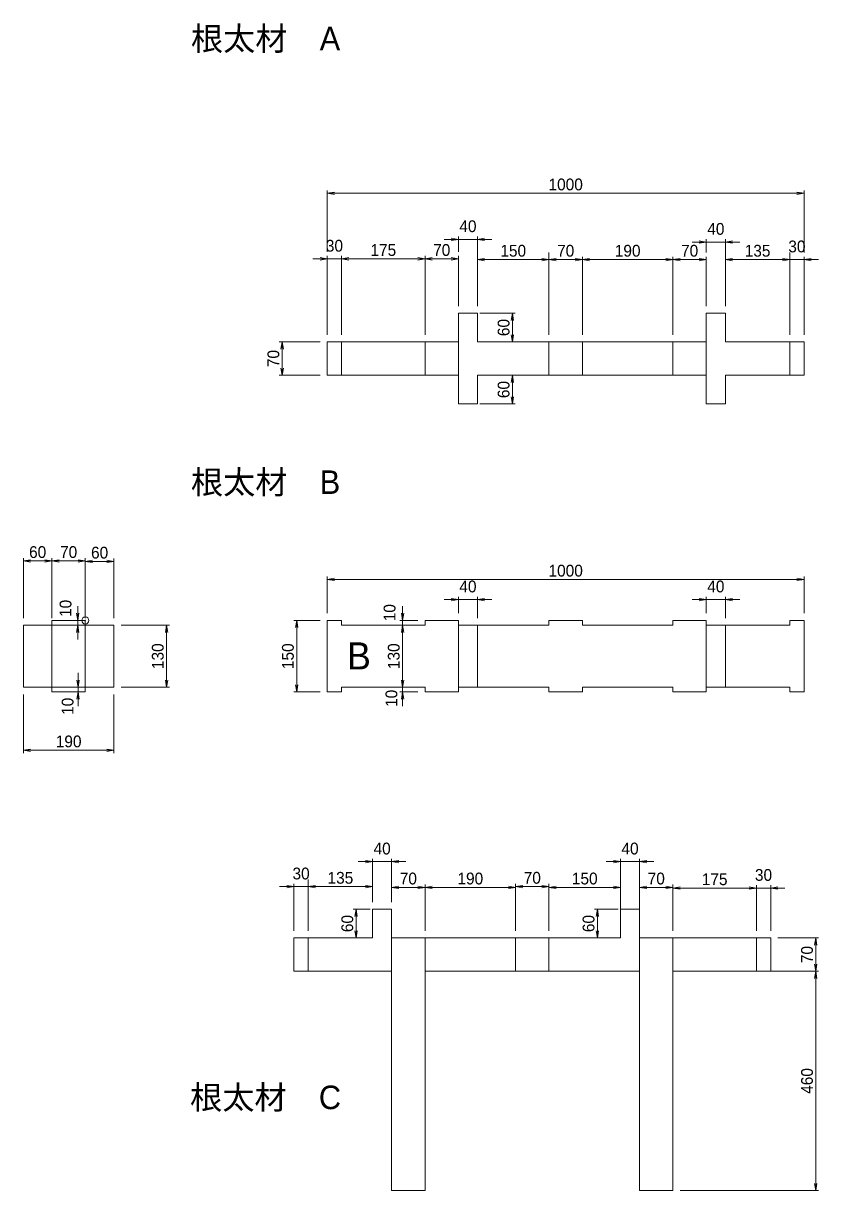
# Model space of a CAD drawing. Units: millimetres at full size, sheet at 1:30. Extents: x 300 to 12300, y 300 to 8610.
# Drawn here: x 5192 to 6861, y 2918 to 5366 of the extents above; entities that cross this region are included whole.
import ezdxf
from ezdxf.enums import TextEntityAlignment as Align

# ---------------------------------------------------------------- set-up
doc = ezdxf.new("R2010")
doc.units = ezdxf.units.MM
doc.header["$LTSCALE"] = 30
doc.header["$PDMODE"] = 32
doc.header["$PDSIZE"] = 15
for name, color, linetype, lineweight in [('寸法', 7, 'Continuous', 13), ('根太材B', 7, 'Continuous', 18), ('根太材C', 7, 'Continuous', 18)]:
    doc.layers.add(name, color=color, linetype=linetype, lineweight=lineweight)
doc.layers.add('文字', color=7, linetype='Continuous')
doc.styles.add('Arial', font='')
doc.styles.add('ＭＳ Ｐゴシック', font='')
doc.styles.get('Arial').set_extended_font_data('Arial')
doc.styles.get('ＭＳ Ｐゴシック').set_extended_font_data('MS PGothic')

# ---------------------------------------------------------------- blocks, each defined once
blk = doc.blocks.new('open_arrow')
at = {"color": 0, "linetype": 'Continuous', "lineweight": -2}
blk.add_lwpolyline([(7.5, 1.25), (0, 0), (7.5, -1.25)], dxfattribs=at)

msp = doc.modelspace()

# ---------------------------------------------------------------- linework, layer by layer
at = {"layer": '寸法'}
for p, q in [((5830.02, 4887.24), (5830.02, 5015.73)), ((5830.02, 5009.73), (6830.02, 5009.73)), ((6830.02, 4885.74), (6830.02, 5015.73)), ((6075.02, 4913.15), (6175.02, 4913.15)), ((6105.02, 4887.24), (6105.02, 4919.15)), ((6145.02, 4773.16), (6145.02, 4919.15)), ((6595.02, 4907.56), (6695.02, 4907.56)), ((6625.02, 4885.74), (6625.02, 4913.56)), ((6665.02, 4773.16), (6665.02, 4913.56)), ((5800.02, 4872.24), (5890.02, 4872.24)), ((5830.02, 4713.16), (5830.02, 4878.24)), ((5860.02, 4713.16), (5860.02, 4878.24)), ((5860.02, 4713.16), (5860.02, 4878.24)), ((5860.02, 4872.24), (6035.02, 4872.24)), ((6035.02, 4713.16), (6035.02, 4878.24)), ((6035.02, 4713.16), (6035.02, 4878.24)), ((6035.02, 4872.24), (6105.02, 4872.24)), ((6105.02, 4773.16), (6105.02, 4878.24)), ((6145.02, 4870.74), (6295.02, 4870.74)), ((6295.02, 4876.74), (6295.02, 4885.74)), ((6295.02, 4713.16), (6295.02, 4876.74)), ((6295.02, 4870.74), (6365.02, 4870.74)), ((6365.02, 4713.16), (6365.02, 4876.74)), ((6365.02, 4713.16), (6365.02, 4876.74)), ((6365.02, 4870.74), (6555.02, 4870.74)), ((6555.02, 4713.16), (6555.02, 4876.74)), ((6555.02, 4713.16), (6555.02, 4876.74)), ((6555.02, 4870.74), (6625.02, 4870.74)), ((6625.02, 4773.16), (6625.02, 4876.74)), ((6665.02, 4773.16), (6665.02, 4876.74)), ((6665.02, 4870.74), (6800.02, 4870.74)), ((6770.02, 4870.74), (6860.02, 4870.74)), ((6800.02, 4876.74), (6800.02, 4885.74)), ((6800.02, 4713.16), (6800.02, 4876.74)), ((6830.02, 4713.16), (6830.02, 4876.74)), ((6145.02, 4864.74), (6145.02, 4857.24)), ((6150.02, 4758.16), (6224.27, 4758.16)), ((6218.27, 4758.16), (6218.27, 4698.16)), ((5815.02, 4698.16), (5729.38, 4698.16)), ((5735.38, 4698.16), (5735.38, 4628.16)), ((6150.02, 4698.16), (6224.27, 4698.16)), ((5815.02, 4628.16), (5729.38, 4628.16)), ((6150.02, 4628.16), (6224.27, 4628.16)), ((6218.27, 4628.16), (6218.27, 4568.16)), ((6150.02, 4568.16), (6224.27, 4568.16)), ((5192.47, 4119.07), (5192.47, 4244.95)), ((5192.47, 4238.95), (5252.47, 4238.95)), ((5252.47, 4129.07), (5252.47, 4244.95)), ((5252.47, 4119.07), (5252.47, 4244.95)), ((5252.47, 4238.95), (5322.47, 4238.95)), ((5322.47, 4129.07), (5322.47, 4244.95)), ((5322.47, 4119.07), (5322.47, 4243.76)), ((5322.47, 4237.76), (5382.47, 4237.76)), ((5382.47, 4119.07), (5382.47, 4243.76)), ((5830.02, 4129.07), (5830.02, 4206)), ((5830.02, 4200), (6830.02, 4200)), ((6830.02, 4129.07), (6830.02, 4206)), ((6105.02, 4129.07), (6105.02, 4163.81)), ((6145.02, 4119.07), (6145.02, 4163.81)), ((6625.02, 4129.07), (6625.02, 4163.81)), ((6665.02, 4119.07), (6665.02, 4163.81)), ((5306.47, 4144.07), (5306.47, 4074.07)), ((5987.87, 4144.07), (5987.87, 4074.07)), ((6075.02, 4157.81), (6175.02, 4157.81)), ((6595.02, 4157.81), (6695.02, 4157.81)), ((5307.47, 4114.07), (5300.47, 4114.07)), ((5815.02, 4114.07), (5759.81, 4114.07)), ((5765.81, 4114.07), (5765.81, 3964.07)), ((6020.02, 4114.07), (5981.87, 4114.07)), ((5307.47, 4104.07), (5300.47, 4104.07)), ((5397.47, 4104.07), (5498.88, 4104.07)), ((5492.88, 4104.07), (5492.88, 3974.07)), ((6020.02, 4104.07), (5981.87, 4104.07)), ((6020.02, 4104.07), (5981.87, 4104.07)), ((5987.87, 4104.07), (5987.87, 3974.07)), ((5307.37, 4004.07), (5307.37, 3934.07)), ((5987.87, 4004.07), (5987.87, 3934.07)), ((5307.47, 3974.07), (5301.37, 3974.07)), ((5397.47, 3974.07), (5498.88, 3974.07)), ((6020.02, 3974.07), (5981.87, 3974.07)), ((6020.02, 3974.07), (5981.87, 3974.07)), ((5192.47, 3959.07), (5192.47, 3835.92)), ((5307.47, 3964.07), (5301.37, 3964.07)), ((5382.47, 3959.07), (5382.47, 3835.92)), ((5815.02, 3964.07), (5759.81, 3964.07)), ((6020.02, 3964.07), (5981.87, 3964.07)), ((5192.47, 3841.92), (5382.47, 3841.92)), ((5895.02, 3608.33), (5995.02, 3608.33)), ((5925.02, 3523.5), (5925.02, 3614.33)), ((5965.02, 3523.5), (5965.02, 3614.33)), ((6415.02, 3608.33), (6515.02, 3608.33)), ((6445.02, 3523.5), (6445.02, 3614.33)), ((6485.02, 3523.5), (6485.02, 3614.33)), ((5730.02, 3555.96), (5820.02, 3555.96)), ((5760.02, 3463.5), (5760.02, 3561.96)), ((5790.02, 3561.96), (5790.02, 3570.96)), ((5790.02, 3463.5), (5790.02, 3561.96)), ((5790.02, 3555.96), (5925.02, 3555.96)), ((5925.02, 3523.5), (5925.02, 3561.96)), ((5965.02, 3523.5), (5965.02, 3560.46)), ((5965.02, 3554.46), (6035.02, 3554.46)), ((6035.02, 3463.5), (6035.02, 3560.46)), ((6035.02, 3463.5), (6035.02, 3560.46)), ((6035.02, 3554.46), (6225.02, 3554.46)), ((6225.02, 3463.5), (6225.02, 3561.96)), ((6225.02, 3463.5), (6225.02, 3560.46)), ((6225.02, 3555.96), (6295.02, 3555.96)), ((6295.02, 3463.5), (6295.02, 3561.96)), ((6295.02, 3463.5), (6295.02, 3560.46)), ((6295.02, 3554.46), (6445.02, 3554.46)), ((6445.02, 3463.5), (6445.02, 3560.46)), ((6485.02, 3463.5), (6485.02, 3560.46)), ((6485.02, 3554.46), (6555.02, 3554.46)), ((6555.02, 3463.5), (6555.02, 3560.46)), ((6555.02, 3463.5), (6555.02, 3558.97)), ((6555.02, 3552.97), (6730.02, 3552.97)), ((6700.02, 3552.97), (6790.02, 3552.97)), ((6730.02, 3463.5), (6730.02, 3558.97)), ((6730.02, 3463.5), (6730.02, 3558.97)), ((6760.02, 3463.5), (6760.02, 3558.97)), ((5920.02, 3508.5), (5884.38, 3508.5)), ((5890.38, 3448.5), (5890.38, 3508.5)), ((6440.02, 3508.5), (6390.44, 3508.5)), ((6396.44, 3448.5), (6396.44, 3508.5)), ((5920.02, 3448.5), (5884.38, 3448.5)), ((6440.02, 3448.5), (6390.44, 3448.5)), ((6775.02, 3448.5), (6860.66, 3448.5)), ((6854.66, 3378.5), (6854.66, 3448.5)), ((6570.02, 3378.5), (6860.66, 3378.5)), ((6775.02, 3378.5), (6860.66, 3378.5)), ((6854.66, 3378.5), (6854.66, 2918.5)), ((6570.02, 2918.5), (6860.66, 2918.5))]:
    msp.add_line(p, q, dxfattribs=at)
at = {"layer": '根太材B'}
for p, q in [((6105.02, 4758.16), (6145.02, 4758.16)), ((6105.02, 4758.16), (6105.02, 4568.16)), ((6145.02, 4758.16), (6145.02, 4698.16)), ((6625.02, 4758.16), (6665.02, 4758.16)), ((6625.02, 4758.16), (6625.02, 4568.16)), ((6665.02, 4758.16), (6665.02, 4698.16)), ((5830.02, 4698.16), (6105.02, 4698.16)), ((5830.02, 4698.16), (5830.02, 4628.16)), ((5860.02, 4698.16), (5860.02, 4628.16)), ((6035.02, 4698.16), (6035.02, 4628.16)), ((6145.02, 4698.16), (6625.02, 4698.16)), ((6295.02, 4698.16), (6295.02, 4628.16)), ((6365.02, 4698.16), (6365.02, 4628.16)), ((6555.02, 4698.16), (6555.02, 4628.16)), ((6665.02, 4698.16), (6830.02, 4698.16)), ((6800.02, 4698.16), (6800.02, 4628.16)), ((6830.02, 4698.16), (6830.02, 4628.16)), ((5830.02, 4628.16), (6105.02, 4628.16)), ((6145.02, 4628.16), (6625.02, 4628.16)), ((6145.02, 4628.16), (6145.02, 4568.16)), ((6665.02, 4628.16), (6830.02, 4628.16)), ((6665.02, 4628.16), (6665.02, 4568.16)), ((6105.02, 4568.16), (6145.02, 4568.16)), ((6625.02, 4568.16), (6665.02, 4568.16)), ((5322.47, 4114.07), (5252.47, 4114.07)), ((5252.47, 4114.07), (5252.47, 3964.07)), ((5322.47, 3964.07), (5322.47, 4114.07)), ((5830.02, 4114.07), (5830.02, 3964.07)), ((5830.02, 4114.07), (5860.02, 4114.07)), ((5860.02, 4114.07), (5860.02, 4104.07)), ((6035.02, 4104.07), (6035.02, 4114.07)), ((6035.02, 4114.07), (6105.02, 4114.07)), ((6105.02, 4114.07), (6105.02, 3964.07)), ((6295.02, 4114.07), (6295.02, 4104.07)), ((6295.02, 4114.07), (6365.02, 4114.07)), ((6295.02, 4114.07), (6295.02, 4104.07)), ((6365.02, 4114.07), (6365.02, 4104.07)), ((6365.02, 4114.07), (6365.02, 4104.07)), ((6555.02, 4114.07), (6555.02, 4104.07)), ((6555.02, 4114.07), (6625.02, 4114.07)), ((6625.02, 4114.07), (6625.02, 4104.07)), ((6800.02, 4114.07), (6800.02, 4104.07)), ((6800.02, 4114.07), (6830.02, 4114.07)), ((6830.02, 4114.07), (6830.02, 3964.07)), ((5192.47, 4104.07), (5192.47, 3974.07)), ((5192.47, 4104.07), (5252.47, 4104.07)), ((5322.47, 4104.07), (5252.47, 4104.07)), ((5322.47, 4104.07), (5382.47, 4104.07)), ((5382.47, 4104.07), (5382.47, 3974.07)), ((5860.02, 4104.07), (6035.02, 4104.07)), ((6105.02, 4104.07), (6295.02, 4104.07)), ((6145.02, 4104.07), (6145.02, 3974.07)), ((6365.02, 4104.07), (6555.02, 4104.07)), ((6625.02, 4104.07), (6800.02, 4104.07)), ((6625.02, 4104.07), (6625.02, 3974.07)), ((6665.02, 4104.07), (6665.02, 3974.07)), ((5252.47, 3974.07), (5192.47, 3974.07)), ((5252.47, 3974.07), (5322.47, 3974.07)), ((5382.47, 3974.07), (5322.47, 3974.07)), ((6035.02, 3974.07), (5860.02, 3974.07)), ((5860.02, 3974.07), (5860.02, 3964.07)), ((6035.02, 3964.07), (6035.02, 3974.07)), ((6295.02, 3974.07), (6105.02, 3974.07)), ((6295.02, 3974.07), (6295.02, 3964.07)), ((6555.02, 3974.07), (6365.02, 3974.07)), ((6365.02, 3974.07), (6365.02, 3964.07)), ((6555.02, 3974.07), (6555.02, 3964.07)), ((6800.02, 3974.07), (6625.02, 3974.07)), ((6625.02, 3974.07), (6625.02, 3964.07)), ((6800.02, 3974.07), (6800.02, 3964.07)), ((5252.47, 3964.07), (5322.47, 3964.07)), ((5860.02, 3964.07), (5830.02, 3964.07)), ((6105.02, 3964.07), (6035.02, 3964.07)), ((6295.02, 3964.07), (6365.02, 3964.07)), ((6555.02, 3964.07), (6625.02, 3964.07)), ((6800.02, 3964.07), (6830.02, 3964.07))]:
    msp.add_line(p, q, dxfattribs=at)
msp.add_point((5322.47, 4114.07), dxfattribs=at)
at = {"layer": '根太材C'}
for p, q in [((5965.02, 3508.5), (5925.02, 3508.5)), ((5925.02, 3508.5), (5925.02, 3448.5)), ((5965.02, 3448.5), (5965.02, 3508.5)), ((6485.02, 3508.5), (6445.02, 3508.5)), ((6445.02, 3508.5), (6445.02, 3448.5)), ((6485.02, 3448.5), (6485.02, 3508.5)), ((5925.02, 3448.5), (5760.02, 3448.5)), ((5760.02, 3378.5), (5760.02, 3448.5)), ((5790.02, 3378.5), (5790.02, 3448.5)), ((6445.02, 3448.5), (5965.02, 3448.5)), ((5965.02, 2918.5), (5965.02, 3448.5)), ((6035.02, 2918.5), (6035.02, 3448.5)), ((6225.02, 3378.5), (6225.02, 3448.5)), ((6295.02, 3378.5), (6295.02, 3448.5)), ((6760.02, 3448.5), (6485.02, 3448.5)), ((6485.02, 2918.5), (6485.02, 3448.5)), ((6555.02, 2918.5), (6555.02, 3448.5)), ((6730.02, 3378.5), (6730.02, 3448.5)), ((6760.02, 3378.5), (6760.02, 3448.5)), ((5965.02, 3378.5), (5760.02, 3378.5)), ((6485.02, 3378.5), (6035.02, 3378.5)), ((6760.02, 3378.5), (6555.02, 3378.5)), ((6035.02, 2918.5), (5965.02, 2918.5)), ((6555.02, 2918.5), (6485.02, 2918.5))]:
    msp.add_line(p, q, dxfattribs=at)

# ---------------------------------------------------------------- block references
at = {"layer": '寸法', "xscale": 2, "yscale": 2}
for p in [(5830.02, 5009.73), (6145.02, 4913.15), (6665.02, 4907.56), (5860.02, 4872.24), (5860.02, 4872.24), (6035.02, 4872.24), (6145.02, 4870.74), (6295.02, 4870.74), (6365.02, 4870.74), (6555.02, 4870.74), (6665.02, 4870.74), (6830.02, 4870.74), (5192.47, 4238.95), (5252.47, 4238.95), (5322.47, 4237.76), (5830.02, 4200), (6145.02, 4157.81), (6665.02, 4157.81), (5192.47, 3841.92), (5965.02, 3608.33), (6485.02, 3608.33), (5790.02, 3555.96), (5790.02, 3555.96), (5965.02, 3554.46), (6035.02, 3554.46), (6225.02, 3555.96), (6295.02, 3554.46), (6485.02, 3554.46), (6555.02, 3552.97), (6760.02, 3552.97)]:
    msp.add_blockref('open_arrow', p, dxfattribs=at)
for p, rotation in [((6830.02, 5009.73), 180), ((6105.02, 4913.15), 180), ((6625.02, 4907.56), 180), ((5830.02, 4872.24), 180), ((6035.02, 4872.24), 180), ((6105.02, 4872.24), 180), ((6295.02, 4870.74), 180), ((6365.02, 4870.74), 180), ((6555.02, 4870.74), 180), ((6625.02, 4870.74), 180), ((6800.02, 4870.74), 180), ((6800.02, 4870.74), 180), ((6218.27, 4758.16), 270), ((6218.27, 4698.16), 90), ((5735.38, 4698.16), 270), ((5735.38, 4628.16), 90), ((6218.27, 4628.16), 270), ((6218.27, 4568.16), 90), ((5252.47, 4238.95), 180), ((5322.47, 4238.95), 180), ((5382.47, 4237.76), 180), ((6830.02, 4200), 180), ((6105.02, 4157.81), 180), ((6625.02, 4157.81), 180), ((5306.47, 4114.07), 90), ((5765.81, 4114.07), 270), ((5987.87, 4114.07), 90), ((5306.47, 4104.07), 270), ((5492.88, 4104.07), 270), ((5987.87, 4104.07), 270), ((5987.87, 4104.07), 270), ((5307.37, 3974.07), 90), ((5492.88, 3974.07), 90), ((5765.81, 3964.07), 90), ((5987.87, 3974.07), 90), ((5987.87, 3974.07), 90), ((5307.37, 3964.07), 270), ((5987.87, 3964.07), 270), ((5382.47, 3841.92), 180), ((5925.02, 3608.33), 180), ((6445.02, 3608.33), 180), ((5760.02, 3555.96), 180), ((5925.02, 3555.96), 180), ((6035.02, 3554.46), 180), ((6225.02, 3554.46), 180), ((6295.02, 3555.96), 180), ((6445.02, 3554.46), 180), ((6555.02, 3554.46), 180), ((6730.02, 3552.97), 180), ((6730.02, 3552.97), 180), ((5890.38, 3508.5), 270), ((6396.44, 3508.5), 270), ((5890.38, 3448.5), 90), ((6396.44, 3448.5), 90), ((6854.66, 3448.5), 270), ((6854.66, 3378.5), 90), ((6854.66, 3378.5), 270), ((6854.66, 2918.5), 90)]:
    msp.add_blockref('open_arrow', p, dxfattribs=dict(at, rotation=rotation))

# ---------------------------------------------------------------- texts
at = {"layer": '寸法', "style": 'ＭＳ Ｐゴシック'}
for s, p in [('1000', (6330.02, 5028.23)), ('40', (6125.02, 4940.65)), ('40', (6645.02, 4935.06)), ('30', (5845.02, 4899.74)), ('175', (5947.52, 4890.74)), ('70', (6070.02, 4890.74)), ('150', (6220.02, 4889.24)), ('70', (6330.02, 4889.24)), ('190', (6460.02, 4889.24)), ('70', (6590.02, 4889.24)), ('135', (6732.52, 4889.24)), ('30', (6815.02, 4898.24)), ('60', (5222.47, 4257.45)), ('70', (5287.47, 4257.45)), ('60', (5352.47, 4256.26)), ('1000', (6330.02, 4218.5)), ('40', (6125.02, 4185.31)), ('40', (6645.02, 4185.31)), ('190', (5287.47, 3860.42)), ('40', (5945.02, 3635.83)), ('40', (6465.02, 3635.83)), ('30', (5775.02, 3583.46)), ('135', (5857.52, 3574.46)), ('70', (6000.02, 3572.96)), ('190', (6130.02, 3572.96)), ('70', (6260.02, 3574.46)), ('150', (6370.02, 3572.96)), ('70', (6520.02, 3572.96)), ('175', (6642.52, 3571.47)), ('30', (6745.02, 3580.47))]:
    msp.add_text(s, height=24.74, dxfattribs=at).set_placement(p, align=Align.MIDDLE_CENTER)
for s, p in [('60', (6199.77, 4728.16)), ('70', (5716.88, 4663.16)), ('60', (6199.77, 4598.16)), ('10', (5280.97, 4139.34)), ('10', (5960.61, 4130.34)), ('130', (5474.38, 4039.07)), ('150', (5747.31, 4039.07)), ('130', (5969.37, 4039.07)), ('10', (5964.52, 3950.7)), ('10', (5285.25, 3933.99)), ('60', (5871.88, 3478.5)), ('60', (6377.94, 3478.5)), ('70', (6836.16, 3413.5)), ('460', (6836.16, 3148.5))]:
    msp.add_text(s, height=24.74, rotation=90, dxfattribs=at).set_placement(p, align=Align.MIDDLE_CENTER)
at = {"layer": '文字', "style": 'ＭＳ Ｐゴシック'}
for s, p in [('根太材\u3000A', (5700.6, 5334.07)), ('根太材\u3000B', (5700.6, 4404.07)), ('根太材\u3000C', (5700.6, 3114.07))]:
    msp.add_text(s, height=49.49, dxfattribs=at).set_placement(p, align=Align.MIDDLE_CENTER)
at = {"layer": '文字', "style": 'Arial', "width": 0.95}
msp.add_text('B', height=56.82, dxfattribs=at).set_placement((5871.13, 3994.22), align=Align.BOTTOM_LEFT)

doc.saveas('drawing.dxf')
